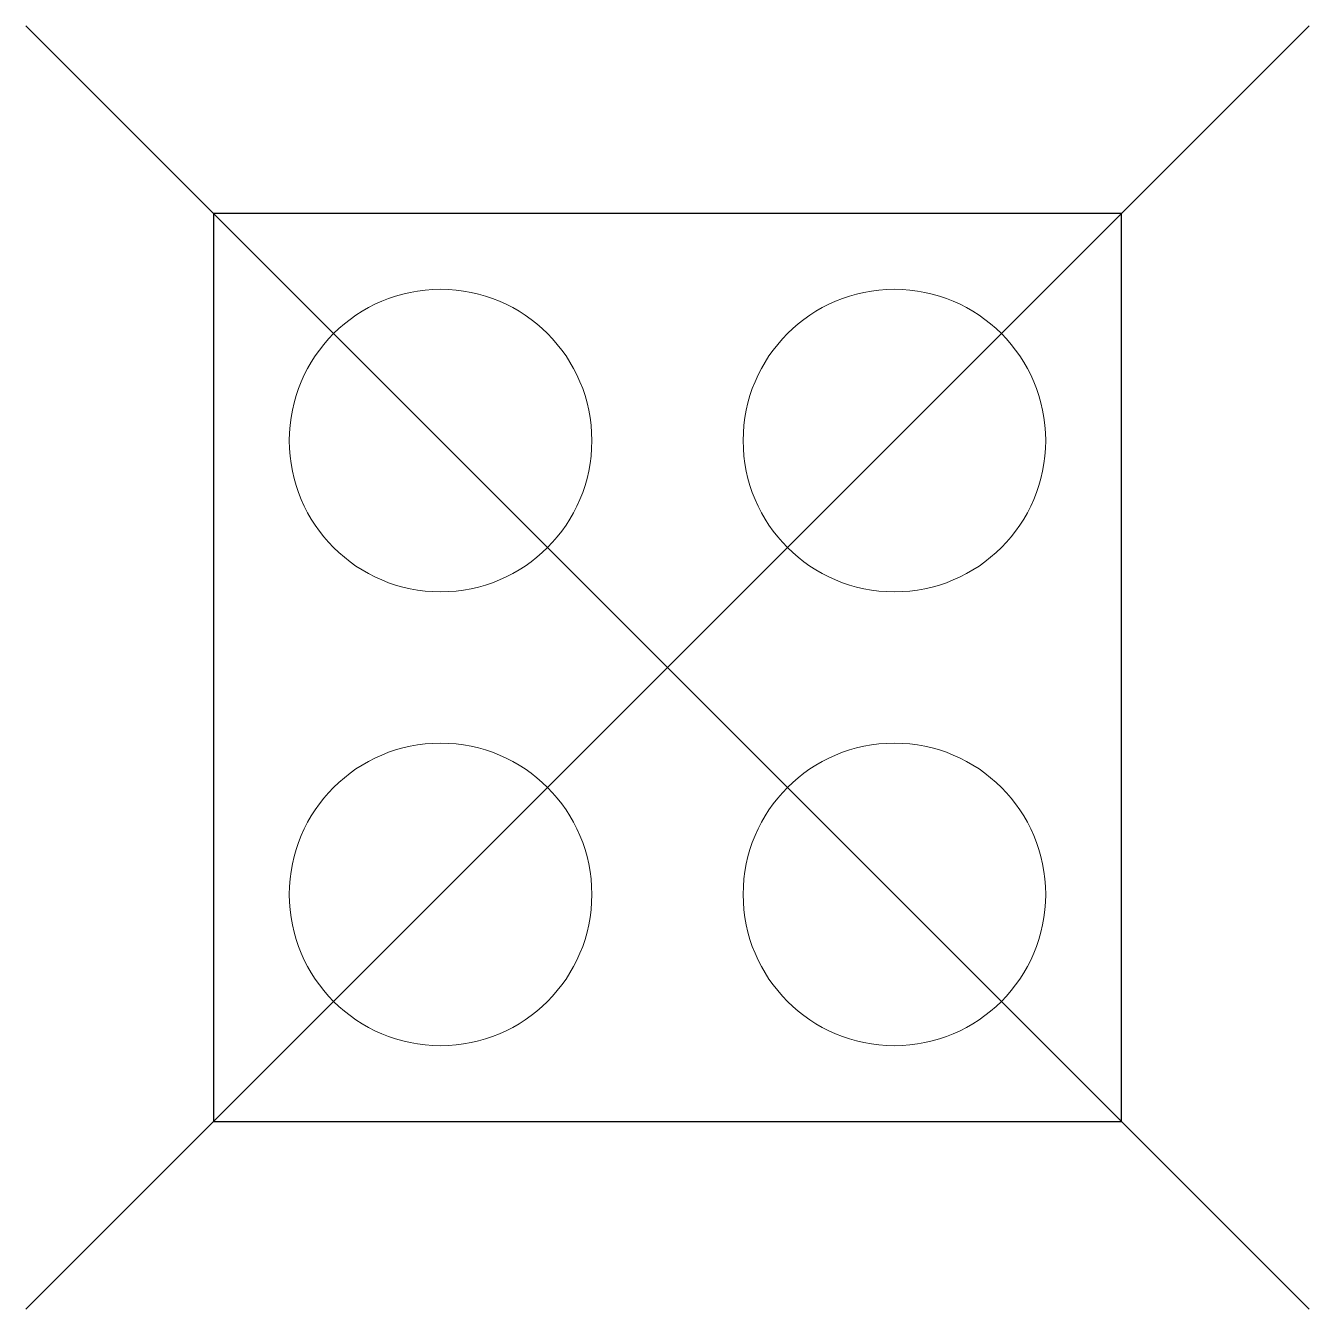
# Model space of a CAD drawing. Header units: metres. Extents: x -0.212 to 0.212, y -0.362 to 0.062.
import ezdxf

# ---------------------------------------------------------------- set-up
doc = ezdxf.new("R2010")
doc.units = ezdxf.units.M
doc.header["$MEASUREMENT"] = 0
doc.layers.add('N-WE-IE-INSTAPMARKERING-S', color=7, linetype='Continuous', lineweight=0)

msp = doc.modelspace()

# ---------------------------------------------------------------- linework, layer by layer
at = {"ltscale": 0.001, "flags": 128}
for points in [[(0.21213, 0.06213), (-0.21213, -0.36213)], [(0.21213, -0.36213), (-0.21213, 0.06213)]]:
    msp.add_lwpolyline(points, dxfattribs=at)
msp.add_3dface([(-0.15, -0.3), (0.15, -0.3), (0.15, 0), (-0.15, 0)])
at = {"layer": 'N-WE-IE-INSTAPMARKERING-S'}
for centre in [(-0.075, -0.075), (0.075, -0.075), (-0.075, -0.225), (0.075, -0.225)]:
    msp.add_circle(centre, 0.05, dxfattribs=at)

doc.saveas('drawing.dxf')
